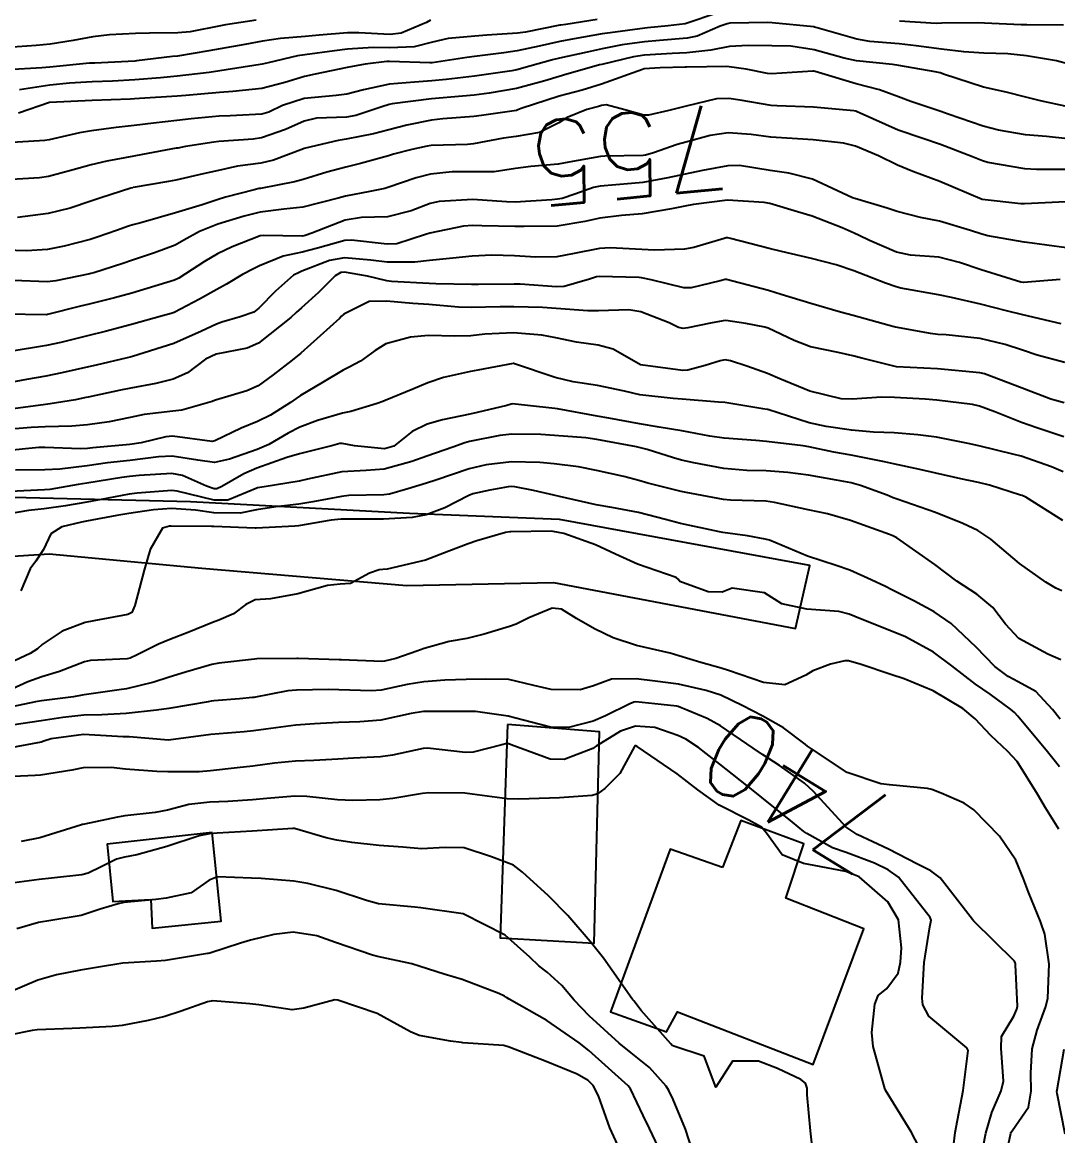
# Model space of a CAD drawing. Header units: metres. Extents: x 318500 to 325275, y 7408834 to 7428799.
# Drawn here: x 323435.8 to 323484.6, y 7421012.5 to 7421065 of the extents above; entities that cross this region are included whole.
import ezdxf
from ezdxf.enums import TextEntityAlignment as Align

# ---------------------------------------------------------------- set-up
doc = ezdxf.new("R2010")
doc.units = ezdxf.units.M
doc.header["$MEASUREMENT"] = 0
for name, color, linetype in [('Cotas', 45, 'Continuous'), ('Curvas de Nivel 1m', 11, 'Continuous'), ('Curvas de Nivel 5m', 15, 'Continuous'), ('Edificações', 30, 'Continuous'), ('Vias Primárias', 230, 'Continuous'), ('Vias Secundárias', 230, 'Continuous')]:
    doc.layers.add(name, color=color, linetype=linetype)
doc.styles.add('Style-STANDARD', font='STANDARD.shx')

msp = doc.modelspace()

# ---------------------------------------------------------------- linework, layer by layer
at = {"layer": 'Curvas de Nivel 1m', "flags": 128}
for points, elevation in [([(323485.137, 7421063.019), (323484.558, 7421063.17), (323483.142, 7421063.417), (323482.261, 7421063.505), (323481.143, 7421063.534), (323480.199, 7421063.595), (323479.146, 7421063.732), (323477.94, 7421063.886), (323477.149, 7421063.974), (323475.766, 7421064.096), (323475.152, 7421064.195), (323473.275, 7421064.739), (323473.16, 7421064.768), (323473.127, 7421064.774), (323471.163, 7421064.975), (323470.953, 7421064.983), (323469.162, 7421064.951), (323469.034, 7421064.929), (323468.715, 7421064.804), (323467.629, 7421064.339), (323467.151, 7421064.245), (323465.859, 7421064.13), (323465.148, 7421064.069), (323464.086, 7421063.926), (323463.143, 7421063.739), (323462.437, 7421063.591), (323461.136, 7421063.307), (323460.814, 7421063.225), (323459.734, 7421062.921), (323459.128, 7421062.751), (323458.898, 7421062.703), (323457.125, 7421062.457), (323455.797, 7421062.299), (323455.122, 7421062.229), (323454.3, 7421062.17), (323453.121, 7421062.069), (323451.903, 7421061.813), (323451.116, 7421061.611), (323450.61, 7421061.55), (323449.113, 7421061.404), (323448.08, 7421061.075), (323447.434, 7421060.756), (323447.104, 7421060.662), (323445.619, 7421060.588), (323445.102, 7421060.562), (323443.786, 7421060.444), (323443.098, 7421060.369), (323442.01, 7421060.242), (323441.094, 7421060.13), (323440.241, 7421060.031), (323439.09, 7421059.872), (323438.511, 7421059.776), (323437.084, 7421059.455), (323436.882, 7421059.424), (323435.081, 7421059.309)], 759), ([(323455.057, 7421065.087), (323454.864, 7421064.984), (323453.676, 7421064.478), (323453.151, 7421064.424), (323451.684, 7421064.5), (323451.152, 7421064.492), (323449.818, 7421064.385), (323449.149, 7421064.33), (323447.994, 7421064.231), (323447.145, 7421064.1), (323446.302, 7421063.943), (323445.139, 7421063.738), (323444.62, 7421063.642), (323443.134, 7421063.4), (323442.903, 7421063.374), (323441.208, 7421063.169), (323441.13, 7421063.163), (323439.245, 7421063.073), (323439.129, 7421063.066), (323438.996, 7421063.059), (323437.127, 7421062.878), (323436.74, 7421062.839), (323435.125, 7421062.755)], 762), ([(323446.836, 7421065.095), (323445.403, 7421064.869), (323445.156, 7421064.825), (323443.735, 7421064.551), (323443.15, 7421064.494), (323441.821, 7421064.489), (323441.149, 7421064.468), (323439.93, 7421064.401), (323439.147, 7421064.309), (323438.219, 7421064.129), (323437.141, 7421063.963), (323436.472, 7421063.898), (323435.138, 7421063.802)], 763), ([(323462.921, 7421065.125), (323461.432, 7421064.897), (323461.199, 7421064.86), (323461.159, 7421064.853), (323459.543, 7421064.536), (323459.153, 7421064.481), (323457.715, 7421064.388), (323457.151, 7421064.346), (323455.891, 7421064.231), (323455.146, 7421064.064), (323454.291, 7421063.844), (323453.142, 7421063.791), (323452.361, 7421063.802), (323451.14, 7421063.724), (323450.531, 7421063.654), (323449.136, 7421063.46), (323448.795, 7421063.405), (323447.415, 7421063.086), (323447.129, 7421063.014), (323447.037, 7421062.999), (323445.126, 7421062.7), (323444.633, 7421062.633), (323443.123, 7421062.446), (323442.341, 7421062.37), (323441.121, 7421062.283), (323440.076, 7421062.225), (323439.12, 7421062.186), (323438.043, 7421062.13), (323437.118, 7421062.03), (323435.689, 7421061.814)], 761), ([(323485.114, 7421061.014), (323483.804, 7421061.287), (323483.119, 7421061.471), (323482.195, 7421061.698), (323481.123, 7421061.941), (323479.243, 7421062.545), (323479.129, 7421062.589), (323479.075, 7421062.606), (323478.835, 7421062.664), (323477.134, 7421062.963), (323476.83, 7421062.999), (323475.137, 7421063.171), (323474.561, 7421063.303), (323473.144, 7421063.696), (323472.033, 7421063.87), (323471.147, 7421063.887), (323470.033, 7421063.9), (323469.146, 7421063.853), (323468.268, 7421063.684), (323467.141, 7421063.548), (323466.454, 7421063.516), (323465.139, 7421063.443), (323464.624, 7421063.371), (323463.132, 7421063.009), (323463.03, 7421062.983), (323462.646, 7421062.885), (323461.477, 7421062.546), (323461.125, 7421062.445), (323460.447, 7421062.233), (323459.119, 7421061.869), (323457.82, 7421061.652), (323457.116, 7421061.56), (323456.574, 7421061.507), (323455.114, 7421061.379), (323453.249, 7421061.145), (323453.111, 7421061.12), (323452.759, 7421061.015), (323451.543, 7421060.593), (323451.102, 7421060.52), (323449.679, 7421060.476), (323449.099, 7421060.337), (323448.231, 7421059.935), (323447.087, 7421059.542), (323446.701, 7421059.478), (323445.084, 7421059.37), (323444.852, 7421059.345), (323443.52, 7421059.133), (323443.152, 7421059.065), (323443.079, 7421059.053), (323441.484, 7421058.754), (323441.073, 7421058.681), (323439.809, 7421058.443), (323439.066, 7421058.269), (323438.223, 7421058.043), (323437.058, 7421057.727), (323436.627, 7421057.656), (323435.055, 7421057.564)], 758), ([(323485.094, 7421059.499), (323484.086, 7421059.604), (323483.096, 7421059.688), (323481.822, 7421059.907), (323481.102, 7421060.098), (323479.455, 7421060.657), (323479.111, 7421060.781), (323477.695, 7421061.26), (323477.118, 7421061.484), (323476.22, 7421061.803), (323475.124, 7421062.089), (323473.195, 7421062.674), (323473.129, 7421062.688), (323473.077, 7421062.688), (323471.128, 7421062.567), (323470.937, 7421062.582), (323469.939, 7421062.788), (323469.132, 7421062.901), (323469.027, 7421062.905), (323467.131, 7421062.884), (323467.067, 7421062.885), (323465.887, 7421062.839), (323465.129, 7421062.792), (323465.048, 7421062.77), (323463.122, 7421062.073), (323462.207, 7421061.801), (323461.116, 7421061.517), (323459.334, 7421060.927), (323459.178, 7421060.86), (323459.109, 7421060.842), (323457.457, 7421060.603), (323457.104, 7421060.556), (323455.636, 7421060.441), (323455.101, 7421060.378), (323453.946, 7421060.149), (323453.094, 7421059.926), (323452.379, 7421059.732), (323451.087, 7421059.481), (323450.713, 7421059.416), (323449.174, 7421059.059), (323449.102, 7421059.037), (323449.08, 7421059.031), (323447.664, 7421058.488), (323447.069, 7421058.358), (323445.963, 7421058.205), (323445.064, 7421058.011), (323444.339, 7421057.842), (323443.056, 7421057.552), (323442.714, 7421057.486), (323441.05, 7421057.202), (323441.026, 7421057.195), (323440.94, 7421057.171), (323439.519, 7421056.712), (323439.044, 7421056.554), (323438.072, 7421056.236), (323437.038, 7421055.978), (323435.589, 7421055.795)], 757), ([(323485.072, 7421058.05), (323483.619, 7421058.054), (323483.072, 7421058.087), (323481.324, 7421058.389), (323481.077, 7421058.454), (323480.599, 7421058.645), (323479.089, 7421059.239), (323478.256, 7421059.509), (323477.098, 7421059.912), (323475.314, 7421060.717), (323475.17, 7421060.779), (323475.111, 7421060.799), (323475.017, 7421060.815), (323473.112, 7421060.987), (323471.397, 7421061.05), (323471.113, 7421061.072), (323469.648, 7421061.325), (323469.116, 7421061.403), (323468.541, 7421061.381), (323467.112, 7421061.033), (323466.296, 7421060.832), (323465.336, 7421060.617), (323465.106, 7421060.609), (323464.21, 7421060.863), (323463.338, 7421061.102), (323463.112, 7421061.063), (323462.969, 7421061.024), (323462.428, 7421060.887), (323461.501, 7421060.499), (323461.1, 7421060.258), (323460.203, 7421059.804), (323459.09, 7421059.606), (323458.495, 7421059.533), (323457.085, 7421059.269), (323456.808, 7421059.239), (323455.083, 7421059.183), (323454.907, 7421059.159), (323454.18, 7421058.993), (323453.314, 7421058.769), (323453.075, 7421058.703), (323451.759, 7421058.341), (323451.067, 7421058.17), (323450.177, 7421057.935), (323449.058, 7421057.585), (323448.649, 7421057.473), (323447.051, 7421057.165), (323446.991, 7421057.151), (323446.753, 7421057.093), (323445.398, 7421056.755), (323445.045, 7421056.646), (323444.304, 7421056.382), (323443.039, 7421056.004), (323441.415, 7421055.546), (323441.033, 7421055.441), (323440.824, 7421055.38), (323440.267, 7421055.178), (323439.352, 7421054.86), (323439.024, 7421054.759), (323437.794, 7421054.432), (323437.016, 7421054.284), (323436.024, 7421054.226), (323435.015, 7421054.253)], 756), ([(323485.027, 7421054.356), (323483.176, 7421054.608), (323483.049, 7421054.628), (323483.03, 7421054.631), (323481.328, 7421054.931), (323481.034, 7421054.999), (323480.509, 7421055.172), (323479.04, 7421055.623), (323478.153, 7421055.786), (323477.044, 7421056.068), (323476.583, 7421056.234), (323475.05, 7421056.682), (323474.954, 7421056.721), (323473.063, 7421057.601), (323471.946, 7421057.878), (323471.069, 7421058.012), (323469.628, 7421058.236), (323469.071, 7421058.23), (323467.874, 7421058.006), (323467.065, 7421057.834), (323466.24, 7421057.655), (323465.059, 7421057.442), (323464.528, 7421057.388), (323463.056, 7421057.263), (323462.741, 7421057.197), (323461.861, 7421056.892), (323461.259, 7421056.686), (323461.047, 7421056.649), (323460.772, 7421056.629), (323459.046, 7421056.52), (323458.638, 7421056.528), (323457.047, 7421056.634), (323455.47, 7421056.552), (323455.045, 7421056.451), (323454.15, 7421056.102), (323453.038, 7421055.817), (323451.807, 7421055.792), (323451.036, 7421055.659), (323449.469, 7421055.053), (323449.152, 7421054.935), (323449.028, 7421054.914), (323447.173, 7421054.942), (323447.027, 7421054.922), (323445.712, 7421054.411), (323445.015, 7421054.081), (323444.409, 7421053.719), (323443.508, 7421053.132), (323443.202, 7421052.932), (323442.996, 7421052.841), (323441.711, 7421052.438), (323440.986, 7421052.229), (323440.163, 7421051.998), (323438.978, 7421051.701), (323438.57, 7421051.602), (323437.017, 7421051.219), (323436.97, 7421051.205), (323434.97, 7421051.227)], 754), ([(323484.726, 7421052.863), (323483.002, 7421052.723), (323482.875, 7421052.739), (323481.01, 7421053.321), (323479.991, 7421053.674), (323479.019, 7421053.916), (323477.682, 7421054.018), (323477.022, 7421054.156), (323475.745, 7421054.709), (323475.264, 7421054.948), (323475.033, 7421055.054), (323474.463, 7421055.298), (323473.041, 7421055.855), (323472.355, 7421056.062), (323471.047, 7421056.445), (323470.778, 7421056.504), (323469.048, 7421056.605), (323467.457, 7421056.405), (323467.045, 7421056.322), (323466.419, 7421056.205), (323465.041, 7421055.969), (323464.057, 7421055.882), (323463.039, 7421055.762), (323462.327, 7421055.598), (323461.035, 7421055.389), (323459.472, 7421055.361), (323459.034, 7421055.363), (323457.48, 7421055.399), (323457.035, 7421055.411), (323456.618, 7421055.38), (323455.031, 7421055.045), (323454.824, 7421054.983), (323453.471, 7421054.556), (323453.023, 7421054.529), (323451.336, 7421054.716), (323451.025, 7421054.699), (323449.731, 7421054.338), (323449.016, 7421054.154), (323448.118, 7421053.969), (323447.006, 7421053.517), (323446.723, 7421053.374), (323446.205, 7421053.098), (323445.448, 7421052.651), (323444.989, 7421052.398), (323444.167, 7421051.937), (323442.973, 7421051.317), (323442.843, 7421051.27), (323442.423, 7421051.148), (323440.966, 7421050.74), (323439.733, 7421050.412), (323438.96, 7421050.22), (323437.64, 7421049.893), (323436.955, 7421049.749), (323435.163, 7421049.458)], 753), ([(323484.783, 7421050.773), (323482.979, 7421051.195), (323482.211, 7421051.392), (323480.986, 7421051.706), (323479.62, 7421052.024), (323478.992, 7421052.14), (323477.227, 7421052.456), (323476.997, 7421052.519), (323476.501, 7421052.697), (323475.008, 7421053.278), (323474.178, 7421053.563), (323473.017, 7421053.858), (323471.603, 7421054.179), (323471.023, 7421054.327), (323469.197, 7421054.797), (323469.064, 7421054.833), (323469.03, 7421054.834), (323469, 7421054.831), (323468.905, 7421054.801), (323467.463, 7421054.376), (323467.022, 7421054.291), (323465.617, 7421054.245), (323465.021, 7421054.282), (323463.53, 7421054.365), (323463.022, 7421054.333), (323461.822, 7421054.088), (323461.015, 7421053.931), (323460.016, 7421053.914), (323459.016, 7421053.985), (323457.946, 7421054.016), (323457.015, 7421053.963), (323456.113, 7421053.87), (323455.012, 7421053.755), (323454.315, 7421053.686), (323453.01, 7421053.685), (323452.253, 7421053.776), (323451.013, 7421053.89), (323450.292, 7421053.759), (323449.003, 7421053.256), (323448.862, 7421053.203), (323448.607, 7421053.066), (323447.754, 7421052.313), (323446.976, 7421051.513), (323446.732, 7421051.334), (323446.085, 7421051.099), (323445.221, 7421050.854), (323444.967, 7421050.765), (323444.271, 7421050.428), (323442.957, 7421049.842), (323441.018, 7421049.236), (323440.95, 7421049.216), (323440.913, 7421049.208), (323440.764, 7421049.172), (323439.303, 7421048.828), (323438.943, 7421048.742), (323437.687, 7421048.461), (323436.936, 7421048.314), (323436.021, 7421048.147), (323434.93, 7421047.942)], 752), ([(323484.954, 7421048.959), (323483.651, 7421049.293), (323482.959, 7421049.535), (323482.143, 7421049.804), (323480.964, 7421050.081), (323479.363, 7421050.259), (323478.966, 7421050.281), (323478.625, 7421050.323), (323476.969, 7421050.617), (323476.91, 7421050.632), (323476.669, 7421050.695), (323474.977, 7421051.165), (323474.374, 7421051.331), (323472.985, 7421051.728), (323471.591, 7421052.161), (323470.994, 7421052.341), (323469.314, 7421052.795), (323469.001, 7421052.864), (323468.94, 7421052.862), (323468.706, 7421052.803), (323467.339, 7421052.473), (323466.995, 7421052.47), (323465.465, 7421052.843), (323465.001, 7421052.949), (323464.89, 7421052.963), (323463.002, 7421053.013), (323462.885, 7421052.998), (323462.552, 7421052.884), (323461.361, 7421052.53), (323460.994, 7421052.515), (323459.283, 7421052.639), (323458.996, 7421052.65), (323457.321, 7421052.629), (323456.995, 7421052.627), (323455.307, 7421052.663), (323454.995, 7421052.678), (323453.223, 7421052.78), (323452.997, 7421052.808), (323452.088, 7421053.019), (323451.003, 7421053.216), (323450.836, 7421053.199), (323450.564, 7421053.037), (323449.788, 7421052.248), (323448.977, 7421051.526), (323448.73, 7421051.307), (323448.472, 7421051.067), (323446.958, 7421049.857), (323446.419, 7421049.631), (323444.952, 7421049.352), (323444.461, 7421049.117), (323443.602, 7421048.468), (323442.935, 7421048.168), (323442.117, 7421047.968), (323440.929, 7421047.74), (323440.456, 7421047.645), (323438.922, 7421047.315), (323438.817, 7421047.296), (323438.334, 7421047.199), (323437.13, 7421047.004), (323436.916, 7421046.973), (323435.386, 7421046.77)], 751), ([(323484.903, 7421045.447), (323483.641, 7421045.867), (323482.913, 7421046.125), (323481.654, 7421046.629), (323480.924, 7421046.899), (323480.595, 7421046.973), (323478.928, 7421047.178), (323478.376, 7421047.221), (323476.929, 7421047.299), (323476.311, 7421047.318), (323474.928, 7421047.223), (323474.41, 7421047.243), (323472.933, 7421047.6), (323471.527, 7421048.176), (323470.945, 7421048.431), (323469.964, 7421048.785), (323469.195, 7421049.039), (323468.953, 7421049.073), (323468.715, 7421049.039), (323467.999, 7421048.81), (323467.179, 7421048.585), (323466.946, 7421048.58), (323464.95, 7421048.85), (323463.671, 7421049.583), (323462.959, 7421049.765), (323461.934, 7421049.916), (323460.962, 7421050.11), (323460.3, 7421050.247), (323458.964, 7421050.345), (323457.623, 7421050.284), (323456.963, 7421050.216), (323456.202, 7421050.201), (323454.963, 7421050.234), (323454.113, 7421050.144), (323452.958, 7421049.833), (323452.454, 7421049.516), (323451.765, 7421049.022), (323451.232, 7421048.74), (323450.943, 7421048.588), (323449.97, 7421048.009), (323448.925, 7421047.396), (323448.728, 7421047.258), (323448.465, 7421047.067), (323447.521, 7421046.471), (323446.906, 7421046.166), (323446.136, 7421045.864), (323444.892, 7421045.257), (323444.769, 7421045.235), (323442.895, 7421045.472), (323442.587, 7421045.452), (323441.428, 7421045.162), (323440.889, 7421045.079), (323439.142, 7421044.933), (323438.887, 7421044.903), (323438.57, 7421044.878), (323436.887, 7421044.939), (323436.601, 7421044.938), (323434.885, 7421044.775)], 749), ([(323484.882, 7421043.799), (323484.329, 7421044.033), (323482.889, 7421044.533), (323482.833, 7421044.554), (323482.566, 7421044.615), (323480.896, 7421045.026), (323480.403, 7421045.139), (323478.901, 7421045.426), (323478.032, 7421045.544), (323476.904, 7421045.638), (323475.935, 7421045.674), (323474.906, 7421045.764), (323473.71, 7421045.93), (323472.911, 7421046.108), (323470.958, 7421046.731), (323470.92, 7421046.742), (323470.723, 7421046.773), (323468.924, 7421047.064), (323468.639, 7421047.088), (323466.926, 7421047.223), (323466.494, 7421047.259), (323464.929, 7421047.436), (323464.197, 7421047.595), (323462.935, 7421047.868), (323461.789, 7421048.04), (323460.94, 7421048.244), (323458.975, 7421048.904), (323458.95, 7421048.909), (323457.294, 7421048.597), (323456.944, 7421048.521), (323455.666, 7421048.242), (323454.935, 7421047.997), (323454.229, 7421047.692), (323452.922, 7421047.154), (323452.819, 7421047.114), (323452.544, 7421047.014), (323451.297, 7421046.643), (323450.913, 7421046.563), (323449.736, 7421046.219), (323448.903, 7421045.905), (323448.345, 7421045.621), (323447.435, 7421045.082), (323446.888, 7421044.854), (323445.593, 7421044.393), (323444.881, 7421044.231), (323444.101, 7421044.341), (323442.884, 7421044.533), (323442.24, 7421044.506), (323440.882, 7421044.339), (323439.842, 7421044.218), (323438.879, 7421044.085), (323437.592, 7421043.924), (323436.877, 7421043.895), (323435.509, 7421043.874)], 748), ([(323484.854, 7421041.501), (323483.12, 7421042.606), (323482.94, 7421042.678), (323482.871, 7421042.702), (323481.405, 7421043.162), (323480.877, 7421043.296), (323480.052, 7421043.474), (323478.881, 7421043.74), (323478.116, 7421043.905), (323476.885, 7421044.176), (323476.458, 7421044.268), (323474.889, 7421044.577), (323474.07, 7421044.728), (323472.893, 7421044.972), (323472.618, 7421045.02), (323470.897, 7421045.234), (323470.396, 7421045.279), (323468.899, 7421045.381), (323468.228, 7421045.478), (323466.904, 7421045.737), (323465.832, 7421045.91), (323464.908, 7421046.068), (323463.459, 7421046.324), (323462.913, 7421046.423), (323461.049, 7421046.767), (323460.918, 7421046.788), (323459.628, 7421046.919), (323458.921, 7421047), (323458.859, 7421046.992), (323458.652, 7421046.933), (323457.266, 7421046.595), (323456.914, 7421046.524), (323455.632, 7421046.246), (323454.906, 7421046.038), (323454.197, 7421045.695), (323453.331, 7421045.003), (323452.889, 7421044.876), (323451.481, 7421045.024), (323450.892, 7421045.14), (323450.791, 7421045.132), (323450.453, 7421045.037), (323448.886, 7421044.653), (323448.287, 7421044.472), (323446.879, 7421043.968), (323446.269, 7421043.703), (323445.229, 7421043.106), (323444.984, 7421042.994), (323444.868, 7421042.991), (323444.505, 7421043.115), (323443.371, 7421043.629), (323442.876, 7421043.713), (323441.337, 7421043.625), (323440.874, 7421043.574), (323440.518, 7421043.529), (323438.871, 7421043.267), (323438.462, 7421043.196), (323437.117, 7421042.965), (323436.866, 7421042.942), (323435.244, 7421042.865)], 747), ([(323484.806, 7421038.192), (323484.536, 7421038.313), (323484.052, 7421038.591), (323482.823, 7421039.477), (323481.463, 7421040.631), (323480.846, 7421041.029), (323480.14, 7421041.358), (323478.858, 7421041.878), (323477.052, 7421042.502), (323476.868, 7421042.569), (323476.574, 7421042.694), (323475.32, 7421043.159), (323474.876, 7421043.273), (323474.195, 7421043.408), (323472.879, 7421043.645), (323471.899, 7421043.774), (323470.881, 7421043.842), (323469.962, 7421043.865), (323468.882, 7421043.953), (323467.471, 7421044.228), (323466.885, 7421044.353), (323466.513, 7421044.452), (323465.275, 7421044.844), (323464.891, 7421044.947), (323464.772, 7421044.972), (323462.897, 7421045.327), (323462.372, 7421045.403), (323460.899, 7421045.514), (323460.255, 7421045.554), (323458.9, 7421045.577), (323458.329, 7421045.505), (323456.894, 7421045.224), (323456.679, 7421045.167), (323456.104, 7421044.962), (323454.886, 7421044.543), (323454.185, 7421044.293), (323452.879, 7421043.922), (323452.035, 7421043.862), (323450.878, 7421043.802), (323449.265, 7421043.445), (323448.873, 7421043.357), (323447.222, 7421043.085), (323446.914, 7421043.045), (323446.869, 7421043.031), (323445.502, 7421042.462), (323444.86, 7421042.455), (323443.12, 7421042.882), (323442.867, 7421042.914), (323441.237, 7421042.792), (323440.864, 7421042.741), (323439.544, 7421042.499), (323438.858, 7421042.374), (323437.861, 7421042.199), (323436.853, 7421042.06), (323436.114, 7421041.969), (323434.847, 7421041.747)], 746), ([(323484.733, 7421032.144), (323484.366, 7421032.586), (323483.589, 7421033.438), (323482.753, 7421033.893), (323482.28, 7421034.144), (323481.654, 7421034.627), (323480.773, 7421035.527), (323479.595, 7421036.652), (323478.795, 7421037.198), (323477.841, 7421037.715), (323476.805, 7421038.238), (323476.497, 7421038.385), (323475.82, 7421038.705), (323474.817, 7421039.163), (323474.172, 7421039.374), (323472.826, 7421039.824), (323471.034, 7421040.57), (323470.838, 7421040.63), (323470, 7421040.783), (323468.842, 7421040.943), (323468.671, 7421040.973), (323466.848, 7421041.36), (323466.138, 7421041.543), (323464.855, 7421041.876), (323463.607, 7421042.114), (323462.861, 7421042.243), (323461.132, 7421042.63), (323460.867, 7421042.693), (323459.909, 7421042.914), (323459.038, 7421043.093), (323458.872, 7421043.107), (323458.716, 7421043.087), (323457.849, 7421042.94), (323457.052, 7421042.763), (323456.866, 7421042.686), (323455.727, 7421042.097), (323454.852, 7421041.769), (323454.195, 7421041.645), (323452.848, 7421041.566), (323452.296, 7421041.568), (323450.848, 7421041.56), (323450.372, 7421041.513), (323448.843, 7421041.255), (323448.669, 7421041.237), (323446.841, 7421041.14), (323446.792, 7421041.139), (323444.842, 7421041.216), (323444.734, 7421041.219), (323442.841, 7421041.236), (323442.752, 7421041.231), (323442.433, 7421041.146), (323441.844, 7421040.136), (323441.563, 7421039.159), (323441.132, 7421037.503), (323440.98, 7421037.167), (323440.862, 7421037.096), (323440.789, 7421037.072), (323439.198, 7421036.772), (323438.782, 7421036.689), (323437.699, 7421036.284), (323436.766, 7421035.649), (323436.538, 7421035.449), (323436.195, 7421035.228), (323435.216, 7421034.78)], 744), ([(323484.7, 7421029.885), (323484.134, 7421030.589), (323482.735, 7421032.277), (323482.577, 7421032.452), (323482.39, 7421032.615), (323481.433, 7421033.322), (323480.747, 7421033.793), (323479.63, 7421034.651), (323478.77, 7421035.298), (323477.446, 7421036.014), (323476.784, 7421036.29), (323475.717, 7421036.706), (323475.053, 7421036.977), (323474.794, 7421037.08), (323474.304, 7421037.216), (323472.796, 7421037.322), (323471.621, 7421037.58), (323470.803, 7421038.087), (323469.27, 7421038.32), (323468.803, 7421038.124), (323468.143, 7421038.14), (323466.808, 7421038.633), (323466.73, 7421038.742), (323466.644, 7421038.822), (323464.819, 7421039.451), (323463.777, 7421039.909), (323462.832, 7421040.36), (323461.345, 7421040.892), (323460.841, 7421040.989), (323460.746, 7421040.996), (323458.841, 7421040.973), (323458.801, 7421040.97), (323458.586, 7421040.933), (323457.24, 7421040.54), (323456.832, 7421040.411), (323455.918, 7421040.055), (323454.82, 7421039.638), (323453.017, 7421039.211), (323452.813, 7421039.197), (323452.641, 7421039.183), (323452.178, 7421039.016), (323451.291, 7421038.54), (323450.805, 7421038.5), (323450.211, 7421038.445), (323448.8, 7421038.049), (323447.526, 7421037.808), (323446.797, 7421037.767), (323446.352, 7421037.537), (323445.782, 7421037.1), (323445.087, 7421036.805), (323444.784, 7421036.694), (323443.667, 7421036.236), (323442.771, 7421035.899), (323442.236, 7421035.68), (323441.236, 7421035.163), (323440.911, 7421035.015), (323440.757, 7421034.986), (323439.04, 7421034.903), (323438.755, 7421034.834), (323437.573, 7421034.382), (323436.744, 7421034.126), (323436.078, 7421033.892), (323434.731, 7421033.285)], 743), ([(323484.664, 7421026.952), (323484.036, 7421027.952), (323483.665, 7421028.595), (323482.703, 7421030.136), (323482.266, 7421030.617), (323481.459, 7421031.367), (323480.725, 7421032.145), (323480.153, 7421032.646), (323478.742, 7421033.469), (323477.388, 7421034.043), (323476.753, 7421034.244), (323475.36, 7421034.711), (323474.762, 7421034.883), (323474.593, 7421034.891), (323473.91, 7421034.729), (323473.07, 7421034.421), (323472.752, 7421034.211), (323471.751, 7421033.749), (323470.746, 7421033.866), (323469.108, 7421034.434), (323468.756, 7421034.545), (323467.792, 7421034.805), (323466.764, 7421035.115), (323466.348, 7421035.245), (323464.771, 7421035.608), (323463.667, 7421035.97), (323462.783, 7421036.39), (323461.945, 7421036.883), (323461.226, 7421037.325), (323460.795, 7421037.367), (323459.689, 7421036.917), (323459.1, 7421036.61), (323458.784, 7421036.512), (323457.583, 7421036.137), (323456.775, 7421035.941), (323455.936, 7421035.799), (323454.767, 7421035.475), (323454.41, 7421035.341), (323453.421, 7421035), (323452.892, 7421034.874), (323452.758, 7421034.863), (323450.861, 7421034.927), (323450.759, 7421034.932), (323448.818, 7421035), (323448.759, 7421035), (323446.872, 7421034.974), (323446.758, 7421034.971), (323445.088, 7421034.774), (323444.754, 7421034.709), (323443.517, 7421034.36), (323442.745, 7421034.114), (323442.014, 7421033.878), (323440.736, 7421033.569), (323440.394, 7421033.515), (323438.731, 7421033.286), (323438.65, 7421033.273), (323438.231, 7421033.197), (323436.728, 7421033.004), (323436.45, 7421032.947), (323434.723, 7421032.594)], 742), ([(323482.058, 7421011.002), (323482.411, 7421012.611), (323482.425, 7421012.657), (323482.472, 7421012.725), (323483.248, 7421013.84), (323483.374, 7421014.597), (323483.355, 7421015.444), (323483.416, 7421016.597), (323483.646, 7421017.48), (323484.06, 7421018.587), (323484.153, 7421018.989), (323484.212, 7421020.586), (323484.007, 7421022.002), (323483.807, 7421022.592), (323483.235, 7421023.986), (323483.011, 7421024.604), (323482.643, 7421025.482), (323481.869, 7421026.618), (323480.672, 7421027.861), (323480.208, 7421028.169), (323479.121, 7421028.653), (323478.682, 7421028.825), (323478.481, 7421028.865), (323476.685, 7421029.037), (323476.289, 7421029.091), (323474.694, 7421029.625), (323473.014, 7421030.735), (323472.833, 7421030.86), (323472.712, 7421030.95), (323471.699, 7421031.735), (323470.725, 7421032.27), (323469.749, 7421032.78), (323468.737, 7421033.263), (323468.056, 7421033.485), (323466.745, 7421033.789), (323465.65, 7421033.933), (323464.748, 7421034.032), (323463.585, 7421034.024), (323462.743, 7421033.715), (323462.106, 7421033.513), (323460.74, 7421033.537), (323459.931, 7421033.723), (323458.746, 7421034.001), (323457.658, 7421034.029), (323456.746, 7421034.012), (323455.742, 7421033.968), (323454.744, 7421033.891), (323453.96, 7421033.774), (323452.738, 7421033.51), (323452.281, 7421033.47), (323450.737, 7421033.524), (323450.245, 7421033.529), (323448.737, 7421033.508), (323448.328, 7421033.474), (323446.731, 7421033.163), (323446.667, 7421033.155), (323446.062, 7421033.097), (323444.842, 7421032.996), (323444.729, 7421032.983), (323444.577, 7421032.961), (323442.725, 7421032.632), (323442.139, 7421032.564), (323440.722, 7421032.397), (323439.566, 7421032.337), (323438.721, 7421032.327), (323437.737, 7421032.221), (323436.718, 7421032.065), (323435.326, 7421031.851)], 741), ([(323479.637, 7421011.457), (323479.785, 7421012.64), (323479.888, 7421013.229), (323480.163, 7421014.635), (323480.395, 7421016.508), (323480.338, 7421016.633), (323478.542, 7421018.129), (323478.258, 7421018.664), (323478.237, 7421018.982), (323478.328, 7421020.664), (323478.597, 7421022.338), (323478.648, 7421022.659), (323478.602, 7421022.784), (323477.115, 7421024.683), (323476.635, 7421025.039), (323475.989, 7421025.343), (323474.641, 7421025.845), (323474.001, 7421026.077), (323472.798, 7421026.738), (323472.652, 7421026.847), (323472.125, 7421027.281), (323470.675, 7421028.447), (323470.262, 7421028.774), (323468.698, 7421030.018), (323467.695, 7421030.805), (323467.089, 7421031.19), (323466.715, 7421031.37), (323465.633, 7421031.75), (323464.72, 7421031.8), (323464.009, 7421031.565), (323462.863, 7421030.868), (323462.78, 7421030.798), (323462.708, 7421030.747), (323461.352, 7421030.239), (323460.7, 7421030.256), (323458.854, 7421030.928), (323458.751, 7421030.97), (323458.711, 7421030.98), (323458.658, 7421030.983), (323458.424, 7421030.933), (323457.067, 7421030.584), (323456.704, 7421030.572), (323454.922, 7421030.761), (323454.707, 7421030.749), (323453.266, 7421030.437), (323452.7, 7421030.355), (323451.432, 7421030.29), (323450.698, 7421030.244), (323449.557, 7421030.187), (323448.696, 7421030.158), (323447.709, 7421030.061), (323446.692, 7421029.922), (323445.948, 7421029.84), (323444.689, 7421029.696), (323444.154, 7421029.652), (323442.688, 7421029.652), (323442.161, 7421029.674), (323440.689, 7421029.782), (323440.004, 7421029.864), (323438.69, 7421029.846), (323438.152, 7421029.734), (323436.684, 7421029.5), (323436.428, 7421029.48), (323434.682, 7421029.403)], 739), ([(323478.449, 7421011.261), (323477.715, 7421012.671), (323476.499, 7421014.644), (323476.478, 7421014.69), (323476.473, 7421014.718), (323475.926, 7421016.696), (323475.86, 7421017.367), (323475.993, 7421018.696), (323476.149, 7421019.101), (323476.561, 7421019.439), (323477.091, 7421020.164), (323477.204, 7421020.681), (323477.262, 7421021.355), (323477.112, 7421022.682), (323476.612, 7421023.521), (323475.264, 7421024.704), (323474.632, 7421024.955), (323473.135, 7421025.232), (323472.636, 7421025.326), (323471.632, 7421025.747), (323470.898, 7421026.766), (323470.654, 7421027.037), (323470.057, 7421027.378), (323468.669, 7421028.078), (323467.65, 7421028.805), (323466.691, 7421029.553), (323464.796, 7421030.849), (323464.736, 7421030.875), (323464.71, 7421030.877), (323464.69, 7421030.871), (323464.669, 7421030.85), (323463.974, 7421029.574), (323463.28, 7421028.864), (323462.931, 7421028.613), (323462.675, 7421028.54), (323461.134, 7421028.432), (323460.673, 7421028.411), (323459.224, 7421028.37), (323458.672, 7421028.376), (323457.019, 7421028.602), (323456.675, 7421028.641), (323454.986, 7421028.665), (323454.675, 7421028.634), (323453.281, 7421028.39), (323452.67, 7421028.326), (323451.395, 7421028.297), (323450.67, 7421028.333), (323449.236, 7421028.487), (323448.672, 7421028.5), (323447.351, 7421028.399), (323446.669, 7421028.336), (323445.514, 7421028.255), (323444.667, 7421028.221), (323443.676, 7421028.113), (323442.661, 7421027.852), (323442.076, 7421027.732), (323440.656, 7421027.573), (323440.307, 7421027.522), (323438.759, 7421027.189), (323438.67, 7421027.17), (323438.65, 7421027.165), (323438.611, 7421027.152), (323436.643, 7421026.536), (323435.772, 7421026.364)], 738), ([(323473.031, 7421012.161), (323472.96, 7421012.733), (323472.81, 7421014.42), (323472.806, 7421014.735), (323472.739, 7421014.973), (323472.504, 7421015.143), (323471.411, 7421015.658), (323470.512, 7421016.018), (323469.289, 7421016.006), (323468.5, 7421014.79), (323467.963, 7421016.247), (323466.519, 7421016.722), (323466.453, 7421016.755), (323466.381, 7421016.822), (323464.99, 7421018.396), (323464.636, 7421018.849), (323464.599, 7421018.898), (323464.551, 7421018.965), (323463.205, 7421020.864), (323462.582, 7421021.654), (323461.538, 7421022.886), (323460.614, 7421023.805), (323459.393, 7421024.919), (323458.966, 7421025.257), (323458.635, 7421025.385), (323457.936, 7421025.638), (323456.641, 7421026.068), (323455.758, 7421026.08), (323454.64, 7421026.027), (323453.751, 7421026.103), (323452.642, 7421026.184), (323451.348, 7421026.317), (323450.644, 7421026.435), (323450.148, 7421026.54), (323448.649, 7421026.976), (323448.57, 7421026.982), (323446.648, 7421026.855), (323444.999, 7421026.754), (323444.646, 7421026.732), (323444.157, 7421026.629), (323442.64, 7421026.134), (323441.218, 7421025.744), (323440.635, 7421025.637), (323440.266, 7421025.542), (323439.543, 7421025.181), (323438.932, 7421024.88), (323438.624, 7421024.799), (323437.193, 7421024.64), (323436.62, 7421024.574), (323435.443, 7421024.413)], 737), ([(323467.379, 7421011.884), (323467.069, 7421012.811), (323466.491, 7421014.203), (323466.295, 7421014.621), (323466.17, 7421014.825), (323465.377, 7421015.711), (323464.513, 7421016.404), (323463.957, 7421016.856), (323462.539, 7421018.151), (323461.835, 7421018.881), (323461.254, 7421019.586), (323460.563, 7421020.201), (323460.163, 7421020.503), (323459.747, 7421020.912), (323458.585, 7421021.945), (323456.6, 7421022.95), (323454.604, 7421023.239), (323454.314, 7421023.275), (323452.606, 7421023.435), (323452.042, 7421023.582), (323450.615, 7421024.058), (323449.285, 7421024.385), (323448.622, 7421024.5), (323447.082, 7421024.624), (323446.623, 7421024.644), (323445.022, 7421024.708), (323444.622, 7421024.551), (323443.786, 7421023.949), (323442.608, 7421023.703), (323442.117, 7421023.637), (323440.605, 7421023.49), (323440.341, 7421023.435), (323439.485, 7421023.181), (323438.833, 7421022.951), (323438.595, 7421022.881), (323437.164, 7421022.639), (323436.59, 7421022.542), (323435.564, 7421022.257)], 736), ([(323464.44, 7421010.85), (323463.518, 7421012.86), (323462.976, 7421014.374), (323462.724, 7421014.868), (323462.493, 7421015.103), (323461.972, 7421015.404), (323460.506, 7421015.997), (323458.767, 7421016.675), (323458.517, 7421016.742), (323456.586, 7421016.882), (323456.519, 7421016.89), (323455.996, 7421016.958), (323454.524, 7421017.218), (323454.117, 7421017.395), (323452.539, 7421018.252), (323450.687, 7421018.89), (323450.548, 7421018.898), (323449.09, 7421018.503), (323448.541, 7421018.435), (323446.967, 7421018.661), (323446.544, 7421018.721), (323444.804, 7421018.849), (323444.546, 7421018.815), (323443.303, 7421018.364), (323442.535, 7421018.122), (323441.748, 7421017.936), (323440.528, 7421017.691), (323440.053, 7421017.649), (323438.526, 7421017.571), (323438.173, 7421017.548), (323436.524, 7421017.486), (323436.288, 7421017.46), (323435.208, 7421017.24)], 734), ([(323484.966, 7421012.573), (323484.594, 7421014.483), (323484.584, 7421014.579), (323484.586, 7421014.664), (323484.921, 7421016.574)], 742)]:
    msp.add_lwpolyline(points, dxfattribs=dict(at, elevation=elevation))
at = {"layer": 'Curvas de Nivel 5m', "flags": 128}
for points, elevation in [([(323468.546, 7421065.429), (323467.162, 7421064.954), (323467.054, 7421064.929), (323466.261, 7421064.833), (323465.28, 7421064.727), (323465.158, 7421064.712), (323463.529, 7421064.5), (323463.153, 7421064.443), (323461.826, 7421064.218), (323461.148, 7421064.087), (323460.186, 7421063.873), (323459.141, 7421063.648), (323458.52, 7421063.558), (323457.136, 7421063.386), (323456.765, 7421063.335), (323455.132, 7421063.089), (323455.032, 7421063.081), (323453.132, 7421063.151), (323452.994, 7421063.15), (323451.982, 7421063.027), (323451.128, 7421062.863), (323449.629, 7421062.551), (323449.124, 7421062.435), (323448.194, 7421062.148), (323447.118, 7421061.872), (323445.749, 7421061.736), (323445.116, 7421061.684), (323443.526, 7421061.548), (323443.114, 7421061.514), (323441.345, 7421061.399), (323441.112, 7421061.384), (323440.911, 7421061.373), (323439.111, 7421061.306), (323437.11, 7421061.22), (323435.638, 7421060.706)], 760), ([(323484.896, 7421064.852), (323483.164, 7421064.868), (323482.903, 7421064.875), (323481.165, 7421064.952), (323480.847, 7421064.961), (323479.164, 7421064.945), (323478.884, 7421064.944), (323477.165, 7421065.04)], 760), ([(323485.003, 7421056.534), (323483.048, 7421056.431), (323482.873, 7421056.438), (323481.05, 7421056.64), (323479.062, 7421057.485), (323477.784, 7421057.965), (323477.073, 7421058.25), (323476.167, 7421058.704), (323475.087, 7421059.16), (323474.524, 7421059.291), (323473.091, 7421059.446), (323472.349, 7421059.493), (323471.092, 7421059.577), (323470.177, 7421059.7), (323469.095, 7421059.779), (323468.245, 7421059.656), (323467.088, 7421059.348), (323466.686, 7421059.226), (323465.561, 7421058.843), (323465.193, 7421058.734), (323465.078, 7421058.717), (323463.273, 7421058.681), (323463.077, 7421058.666), (323461.575, 7421058.392), (323461.071, 7421058.311), (323459.787, 7421058.201), (323459.067, 7421058.096), (323458.062, 7421057.948), (323457.065, 7421057.95), (323456.086, 7421057.949), (323455.063, 7421057.835), (323454.384, 7421057.666), (323453.053, 7421057.197), (323452.909, 7421057.155), (323452.2, 7421057.023), (323451.048, 7421056.797), (323450.709, 7421056.706), (323449.042, 7421056.283), (323448.147, 7421056.179), (323447.039, 7421056.034), (323446.276, 7421055.859), (323445.034, 7421055.481), (323444.173, 7421055.123), (323443.441, 7421054.717), (323443.02, 7421054.492), (323442.045, 7421054.124), (323441.009, 7421053.78), (323440.553, 7421053.628), (323439.197, 7421053.188), (323439.045, 7421053.144), (323438.999, 7421053.131), (323437.403, 7421052.805), (323436.993, 7421052.762), (323435.411, 7421052.826)], 755), ([(323484.927, 7421047.051), (323484.296, 7421047.223), (323482.937, 7421047.749), (323481.172, 7421048.411), (323480.947, 7421048.463), (323478.95, 7421048.66), (323477.016, 7421048.754), (323476.951, 7421048.764), (323475.391, 7421049.15), (323474.955, 7421049.262), (323474.265, 7421049.419), (323472.96, 7421049.698), (323472.202, 7421049.991), (323470.968, 7421050.569), (323470.813, 7421050.617), (323469.915, 7421050.786), (323468.972, 7421050.929), (323468.848, 7421050.925), (323468.252, 7421050.807), (323467.193, 7421050.592), (323466.967, 7421050.56), (323466.75, 7421050.605), (323466.301, 7421050.83), (323464.977, 7421051.335), (323464.408, 7421051.429), (323462.978, 7421051.393), (323462.475, 7421051.388), (323460.979, 7421051.493), (323460.344, 7421051.545), (323458.98, 7421051.58), (323458.343, 7421051.577), (323456.979, 7421051.54), (323456.376, 7421051.562), (323454.981, 7421051.691), (323454.233, 7421051.739), (323452.982, 7421051.84), (323452.168, 7421051.833), (323450.973, 7421051.233), (323450.869, 7421051.134), (323450.765, 7421051.033), (323448.953, 7421049.394), (323448.546, 7421049.066), (323447.642, 7421048.377), (323446.932, 7421047.86), (323446.406, 7421047.617), (323444.921, 7421047.175), (323444.876, 7421047.155), (323444.77, 7421047.112), (323443.34, 7421046.707), (323442.913, 7421046.656), (323441.57, 7421046.5), (323440.908, 7421046.361), (323439.922, 7421046.163), (323438.902, 7421046.012), (323438.153, 7421045.95), (323436.901, 7421045.927), (323436.236, 7421045.894), (323434.898, 7421045.783)], 750), ([(323484.765, 7421034.938), (323484.156, 7421035.202), (323482.78, 7421035.94), (323482.157, 7421036.619), (323481.566, 7421037.397), (323480.804, 7421038.024), (323479.863, 7421038.649), (323478.822, 7421039.428), (323477.03, 7421040.687), (323476.841, 7421040.782), (323476.693, 7421040.841), (323474.852, 7421041.5), (323473.772, 7421041.815), (323472.859, 7421042.011), (323471.272, 7421042.355), (323470.865, 7421042.417), (323469.193, 7421042.467), (323468.865, 7421042.497), (323467.115, 7421042.818), (323466.871, 7421042.872), (323465.295, 7421043.265), (323464.875, 7421043.384), (323464.163, 7421043.571), (323462.88, 7421043.868), (323462.028, 7421044.029), (323460.883, 7421044.177), (323460.217, 7421044.244), (323458.883, 7421044.27), (323457.689, 7421044.135), (323456.88, 7421043.944), (323455.308, 7421043.407), (323454.873, 7421043.257), (323453.996, 7421042.993), (323453.122, 7421042.751), (323452.866, 7421042.717), (323451.216, 7421042.675), (323450.864, 7421042.638), (323449.52, 7421042.39), (323448.858, 7421042.278), (323447.778, 7421042.155), (323446.854, 7421041.999), (323446.097, 7421041.852), (323444.851, 7421041.866), (323443.985, 7421041.991), (323442.854, 7421042.064), (323442.004, 7421042.001), (323440.85, 7421041.84), (323440.283, 7421041.741), (323438.844, 7421041.471), (323438.608, 7421041.429), (323437.678, 7421041.207), (323437.174, 7421040.876), (323436.824, 7421040.137), (323436.459, 7421039.582), (323436.196, 7421039.229), (323435.751, 7421038.187)], 745), ([(323481.105, 7421011.979), (323481.238, 7421012.622), (323481.512, 7421013.593), (323481.954, 7421014.615), (323482.055, 7421015.064), (323481.949, 7421016.616), (323481.975, 7421017.169), (323482.543, 7421018.136), (323482.696, 7421018.459), (323482.722, 7421018.607), (323482.629, 7421020.559), (323482.626, 7421020.609), (323482.62, 7421020.649), (323482.581, 7421020.731), (323480.655, 7421022.629), (323480.601, 7421022.695), (323479.08, 7421024.653), (323478.635, 7421024.981), (323478.005, 7421025.305), (323476.65, 7421026.009), (323475.17, 7421026.705), (323474.655, 7421027.049), (323473.116, 7421028.733), (323472.686, 7421029.125), (323471.509, 7421029.946), (323470.706, 7421030.47), (323470.268, 7421030.774), (323468.72, 7421031.827), (323468.096, 7421032.172), (323466.729, 7421032.738), (323466.664, 7421032.756), (323465.933, 7421032.832), (323464.732, 7421032.952), (323464.64, 7421032.942), (323464.451, 7421032.853), (323463.299, 7421032.29), (323462.722, 7421032.042), (323461.57, 7421031.739), (323460.719, 7421031.757), (323459.81, 7421032.002), (323458.724, 7421032.281), (323457.177, 7421032.494), (323456.726, 7421032.505), (323456.274, 7421032.505), (323454.725, 7421032.499), (323454.141, 7421032.405), (323452.721, 7421032.088), (323451.732, 7421032.007), (323450.72, 7421031.983), (323449.592, 7421031.92), (323448.718, 7421031.853), (323447.305, 7421031.671), (323446.715, 7421031.579), (323446.272, 7421031.537), (323444.713, 7421031.41), (323442.71, 7421031.14), (323440.851, 7421031.308), (323440.711, 7421031.303), (323440.578, 7421031.305), (323438.712, 7421031.421), (323437.188, 7421031.213), (323436.834, 7421031.093), (323436.708, 7421031.057), (323435.183, 7421030.763)], 740), ([(323466.23, 7421011.037), (323465.38, 7421012.836), (323465.087, 7421013.449), (323464.489, 7421014.706), (323464.378, 7421014.851), (323462.515, 7421016.521), (323462.071, 7421016.877), (323460.535, 7421017.933), (323458.766, 7421018.927), (323458.633, 7421019.011), (323458.551, 7421019.068), (323458.286, 7421019.199), (323456.559, 7421019.859), (323455.708, 7421020.11), (323454.565, 7421020.473), (323454.177, 7421020.597), (323452.569, 7421020.95), (323452.333, 7421021.012), (323450.579, 7421021.613), (323449.71, 7421021.917), (323448.586, 7421022.095), (323447.678, 7421021.979), (323446.579, 7421021.716), (323446.103, 7421021.569), (323444.656, 7421021.109), (323444.588, 7421021.091), (323444.57, 7421021.09), (323444.545, 7421021.085), (323442.566, 7421020.76), (323442.145, 7421020.725), (323440.565, 7421020.624), (323439.312, 7421020.433), (323438.561, 7421020.295), (323437.428, 7421020.076), (323436.556, 7421019.832), (323435.18, 7421019.241)], 735)]:
    msp.add_lwpolyline(points, dxfattribs=dict(at, elevation=elevation))
at = {"layer": 'Edificações'}
for points in [[(323458.681, 7421031.881), (323458.34, 7421021.829), (323462.772, 7421021.573), (323463.028, 7421031.54)], [(323468.825, 7421025.147), (323466.353, 7421025.999), (323463.54, 7421018.332), (323466.183, 7421017.395), (323466.694, 7421018.332), (323473.086, 7421015.861), (323475.473, 7421022.25), (323471.808, 7421023.699), (323472.66, 7421026.254), (323469.677, 7421027.362)], [(323444.767, 7421026.794), (323439.819, 7421026.25), (323440.091, 7421023.533), (323441.885, 7421023.641), (323441.939, 7421022.283), (323445.192, 7421022.613)]]:
    msp.add_lwpolyline(points, close=True, dxfattribs=at)
at = {"layer": 'Vias Primárias'}
for points in [[(323715.644, 7420145.548, 0), (323709.04, 7420132.939)], [(323831.088, 7420001.787, 0), (323833.844, 7420008.443, 0.220888)], [(323205.069, 7420933.766, 0), (323207.298, 7420931.929, 0.020742), (323210.311, 7420929.649), (323213.335, 7420928.865), (323214.564, 7420929.479), (323216.061, 7420926.782), (323213.869, 7420925.313), (323213.871, 7420924.556), (323218.068, 7420917.639), (323222.108, 7420910.972), (323227.38, 7420903.131), (323230.217, 7420898.982, 0.38291), (323236.446, 7420897.46), (323249.502, 7420903.926), (323257.59, 7420907.836)]]:
    msp.add_lwpolyline(points, format="xyb", dxfattribs=at)
at = {"layer": 'Vias Secundárias'}
msp.add_lwpolyline([(323428.813, 7421039.391), (323437.091, 7421039.934), (323444.283, 7421039.255), (323453.941, 7421038.438), (323460.862, 7421038.574), (323472.261, 7421036.404), (323472.939, 7421039.388), (323461.133, 7421041.558), (323454.063, 7421041.836), (323443.749, 7421042.379), (323432.758, 7421042.65)], dxfattribs=at)

# ---------------------------------------------------------------- texts
at = {"layer": 'Cotas', "style": 'Style-STANDARD'}
for s, rotation, p in [('755', 185.5915, (323464.433, 7421058.722, 755)), ('740', 148.4603, (323472.395, 7421028.737, 740))]:
    msp.add_text(s, height=4, rotation=rotation, dxfattribs=at).set_placement(p, align=Align.MIDDLE_CENTER)

doc.saveas('drawing.dxf')
